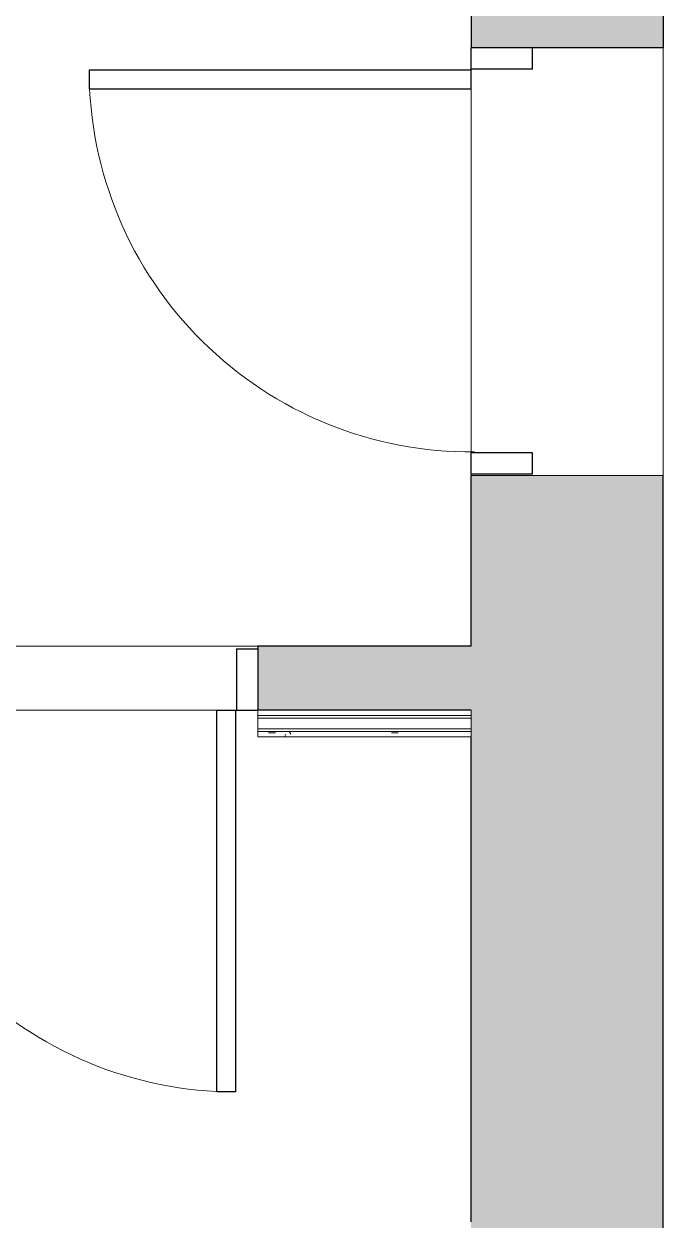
# Model space of a CAD drawing. Header units: inches. Extents: x -1176 to 1507, y -2563 to 978.
# Drawn here: x -814 to -754, y -1163.1 to -1051 of the extents above; entities that cross this region are included whole.
import ezdxf

# ---------------------------------------------------------------- set-up
doc = ezdxf.new("R2010")
doc.units = ezdxf.units.IN
doc.header["$MEASUREMENT"] = 0
for name, color, linetype, lineweight in [('A-DOOR', 31, 'Continuous', 18), ('A-DOOR-FRAM', 31, 'Continuous', 30), ('A-FLOR', 192, 'Continuous', 18), ('A-WALL', 113, 'Continuous', 18), ('A-WALL-PATT', 111, 'Continuous', 18), ('I-WALL', 2, 'Continuous', 18)]:
    doc.layers.add(name, color=color, linetype=linetype, lineweight=lineweight)
pattern_1 = [(0, (0, 0), (15.36, 3.84), [0.634, -10.886, 0.634, -10.886, -61.44]), (0, (0, 0), (15.36, 3.84), [-23.04, 0.634, -22.406, 0.634, -10.886, -26.88]), (0, (0, 0), (15.36, 3.84), [-57.6, 0.634, -7.046, 0.634, -18.566]), (120, (5.76, 1.92), (-11.005538, 11.38215), [0.634, -10.886, 0.634, -10.886, -61.44]), (120, (5.76, 1.92), (-11.005538, 11.38215), [-23.04, 0.634, -22.406, 0.634, -10.886, -26.88]), (120, (5.76, 1.92), (-11.005538, 11.38215), [-57.6, 0.634, -7.046, 0.634, -18.566]), (240, (7.68, 9.6), (-4.354462, -15.22215), [0.634, -10.886, 0.634, -10.886, -61.44]), (240, (7.68, 9.6), (-4.354462, -15.22215), [-23.04, 0.634, -22.406, 0.634, -10.886, -26.88]), (240, (7.68, 9.6), (-4.354462, -15.22215), [-57.6, 0.634, -7.046, 0.634, -18.566])]

# ---------------------------------------------------------------- blocks, each defined once
blk = doc.blocks.new('Single Flush - D2 3_ X 8_-8249763-2nd Floor Power _ Signal')
at = {"layer": 'A-DOOR', "lineweight": 30}
for p, q in [((16.15625, -3), (17.90625, -3)), ((16.15625, -38.8125), (16.15625, -3)), ((17.90625, -3), (17.90625, -38.8125)), ((17.90625, -38.8125), (16.15625, -38.8125))]:
    blk.add_line(p, q, dxfattribs=at)
at = {"layer": 'A-DOOR', "lineweight": 9}
blk.add_arc((17.90625, -3), 35.8125, 179.5, 270, dxfattribs=at)
at = {"layer": 'A-DOOR-FRAM'}
for p, q in [((-20, 2.75), (-20, -3)), ((-20, 2.75), (-18, 2.75)), ((-18, 2.75), (-18, -3)), ((18.000004, 2.75), (18.000004, -3)), ((18.000004, 2.75), (20.000004, 2.75)), ((20.000004, 2.75), (20.000004, -3)), ((-20, -3), (-18, -3)), ((18.000004, -3), (20.000004, -3))]:
    blk.add_line(p, q, dxfattribs=at)
blk = doc.blocks.new('Single Flush - D15 3_ X 8_-8259147-2nd Floor Power _ Signal')
at = {"layer": 'A-DOOR', "lineweight": 30}
for p, q in [((16.15625, 44.8125), (16.15625, 9)), ((17.90625, 44.8125), (16.15625, 44.8125)), ((17.90625, 9), (17.90625, 44.8125)), ((16.15625, 9), (17.90625, 9))]:
    blk.add_line(p, q, dxfattribs=at)
at = {"layer": 'A-DOOR', "lineweight": 9}
blk.add_arc((17.90625, 9), 35.8125, 90, 180.5, dxfattribs=at)
at = {"layer": 'A-DOOR-FRAM'}
for p, q in [((-20, 3.25), (-20, 9)), ((-20, 9), (-18, 9)), ((-18, 3.25), (-18, 9)), ((18.000004, 3.25), (18.000004, 9)), ((18.000004, 9), (20.000004, 9)), ((20.000004, 3.25), (20.000004, 9)), ((-20, 3.25), (-18, 3.25)), ((18.000004, 3.25), (20.000004, 3.25))]:
    blk.add_line(p, q, dxfattribs=at)

msp = doc.modelspace()

# ---------------------------------------------------------------- hatches: boundary and pattern name
at = {"layer": 'A-WALL-PATT'}
h = msp.add_hatch(color=250, dxfattribs=at)
h.paths.add_polyline_path([(-754.04, -1262.19), (-754.04, -1210.19), (-772.04, -1210.19), (-772.04, -1262.19), (-763.55, -1262.19)], flags=0)
h.paths.add_polyline_path([(-754.04, -1170.19), (-754.04, -1093.3), (-772.04, -1093.3), (-772.04, -1170.19), (-763.55, -1170.19)], flags=0)
h.paths.add_polyline_path([(-754.04, -1053.19), (-754.04, -1004.19), (-772.04, -1004.19), (-772.04, -1053.19), (-763.55, -1053.19)], flags=0)
h.paths.add_polyline_path([(-763.55, -962.19), (-754.04, -962.19), (-754.04, -860.19), (-772.04, -860.19), (-772.04, -962.19)], flags=0)
h.paths.add_polyline_path([(-754.04, -818.19), (-754.04, -716.19), (-772.04, -716.19), (-772.04, -818.19), (-763.55, -818.19)], flags=0)
h.paths.add_polyline_path([(-754.04, -674.19), (-754.04, -572.19), (-772.04, -572.19), (-772.04, -674.19), (-763.55, -674.19)], flags=0)
h.paths.add_polyline_path([(-772.04, -530.19), (-754.04, -530.19), (-754.04, -428.19), (-772.04, -428.19), (-772.04, -498.55)], flags=0)
h.paths.add_polyline_path([(-772.04, -386.19), (-754.04, -386.19), (-754.04, -278.19), (-772.04, -278.19), (-772.04, -383.71)], flags=0)
h.paths.add_polyline_path([(-754.04, -236.19), (-754.04, -122.5), (-772.04, -122.5), (-772.04, -236.19), (-763.55, -236.19)], flags=0)
h.paths.add_polyline_path([(-772.04, -80.5), (-754.04, -80.5), (-754.04, 16.25), (-772.04, 16.25), (-772.04, -72.63)], flags=0)
h = msp.add_hatch(color=250, dxfattribs=at)
h.paths.add_polyline_path([(-772.04, -1115.3), (-772.04, -1109.3), (-792.04, -1109.3), (-792.04, -1115.3)], flags=0)
h.paths.add_polyline_path([(-832.04, -1115.3), (-832.04, -1109.3), (-1017.06, -1109.3), (-1017.06, -1115.3), (-856.06, -1115.3)], flags=0)
at = {"layer": 'A-WALL-PATT', "lineweight": 9}
h = msp.add_hatch(dxfattribs=at)
h.set_pattern_fill('FP_3', color=256, style=0, pattern_type=2)
h.set_pattern_definition(pattern_1)
h.paths.add_polyline_path([(-792.04, -1117.05), (-772.04, -1117.05), (-772.04, -1116.05), (-792.04, -1116.05)], flags=0)
h = msp.add_hatch(dxfattribs=at)
h.set_pattern_fill('FP_3', color=256, style=0, pattern_type=2)
h.set_pattern_definition(pattern_1)
h.paths.add_polyline_path([(-792.04, -1117.8), (-772.04, -1117.8), (-772.04, -1117.3), (-792.04, -1117.3)], flags=0)

# ---------------------------------------------------------------- linework, layer by layer
at = {"layer": 'A-FLOR'}
for p, q in [((-772.04, -1093.3), (-772.04, -1053.19)), ((-754.04, -1053.19), (-754.04, -1093.3))]:
    msp.add_line(p, q, dxfattribs=at)
at = {"layer": 'A-WALL', "color": 8, "lineweight": 30}
for p, q in [((-754.04, -1004.19), (-754.04, -1053.19)), ((-772.04, -1037.3), (-772.04, -1053.19)), ((-754.04, -1053.19), (-772.04, -1053.19)), ((-772.04, -1109.3), (-772.04, -1093.3)), ((-754.04, -1170.19), (-754.04, -1093.3)), ((-772.04, -1109.3), (-792.04, -1109.3)), ((-792.04, -1109.3), (-792.04, -1115.3)), ((-772.04, -1115.3), (-792.04, -1115.3)), ((-772.04, -1163.3), (-772.04, -1117.8))]:
    msp.add_line(p, q, dxfattribs=at)
at = {"layer": 'A-WALL', "lineweight": 9}
for p, q in [((-754.04, -1093.3), (-772.04, -1093.3)), ((-832.04, -1109.3), (-792.04, -1109.3)), ((-792.04, -1115.3), (-832.04, -1115.3))]:
    msp.add_line(p, q, dxfattribs=at)
at = {"layer": 'A-WALL'}
for p, q in [((-792.04, -1115.8), (-772.04, -1115.8)), ((-792.04, -1116.05), (-772.04, -1116.05)), ((-772.04, -1115.3), (-772.04, -1117.8)), ((-792.04, -1117.05), (-772.04, -1117.05)), ((-792.04, -1117.3), (-772.04, -1117.3))]:
    msp.add_line(p, q, dxfattribs=at)
at = {"layer": 'I-WALL'}
for p in [(-792.04, -1115.3), (-772.04, -1117.8)]:
    msp.add_line(p, (-792.04, -1117.8), dxfattribs=at)

# ---------------------------------------------------------------- block references
at = {"layer": 'A-DOOR', "rotation": 89.99999999999991}
msp.add_blockref('Single Flush - D15 3_ X 8_-8259147-2nd Floor Power _ Signal', (-763.04, -1073.19), dxfattribs=at)
at = {"layer": 'A-DOOR'}
msp.add_blockref('Single Flush - D2 3_ X 8_-8249763-2nd Floor Power _ Signal', (-812.04, -1112.3), dxfattribs=at)

doc.saveas('drawing.dxf')
